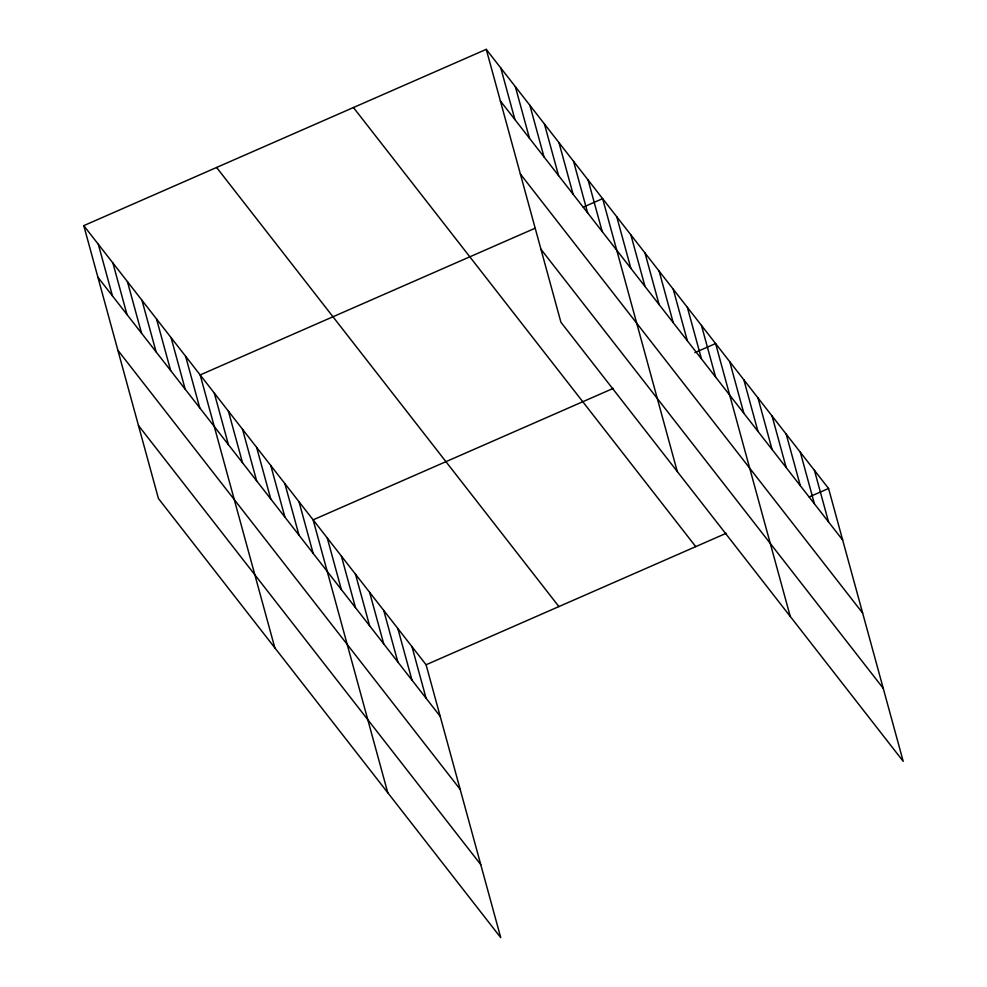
<?xml version="1.0" encoding="UTF-8"?>
<svg xmlns="http://www.w3.org/2000/svg" width="987" height="987" viewBox="0 0 987 987"><rect width="100%" height="100%" fill="white"/><g stroke="black" fill="none" stroke-linecap="round" stroke-linejoin="round"><path stroke-width="1.48" d="M83.784 225.641L426.088 664.757L500.742 937.65L158.438 498.534L83.784 225.641L486.258 49.35L828.562 488.466L903.216 761.359L560.912 322.243L486.258 49.35M534.843 228.342L200.164 374.937L274.83 647.842M583.268 207.134L602.638 198.646L677.292 471.552M613.223 388.397L313.126 519.841L387.78 792.746M694.848 352.643L715.6 343.55L790.254 616.456M426.088 664.757L726.185 533.301M809.192 496.942L828.562 488.466M500.372 100.933L842.664 540.049M520.346 173.971L862.65 613.075M540.925 249.217L883.229 688.321M353.445 107.521L695.749 546.638M216.597 167.469L558.901 606.573M97.898 277.224L440.202 716.34M117.872 350.262L460.176 789.366M138.464 425.508L480.768 864.612M814.435 470.343L828.549 521.938M800.321 452.231L814.423 503.814M786.195 434.12L800.309 485.703M772.081 416.008L786.195 467.591M757.954 397.897L772.068 449.48M743.84 379.785L757.954 431.368M729.714 361.674L743.828 413.257M701.473 325.439L715.587 377.022M687.359 307.327L701.473 358.91M673.233 289.216L687.347 340.799M659.119 271.104L673.233 322.687M644.992 252.993L659.106 304.576M630.878 234.869L644.992 286.464M616.752 216.758L630.866 268.341M588.092 179.979L602.206 231.575M573.546 161.325L587.647 212.908M558.987 142.659L573.102 194.242M544.442 124.004L558.556 175.587M529.896 105.338L544.01 156.921M515.35 86.671L529.464 138.254M500.804 68.017L514.918 119.6M411.974 646.633L426.076 698.228M397.847 628.522L411.961 680.105M383.733 610.41L397.847 661.993M369.607 592.299L383.721 643.882M355.493 574.187L369.607 625.77M341.366 556.076L355.48 607.659M327.252 537.952L341.366 589.547M299.012 501.729L313.126 553.312M284.885 483.618L298.999 535.201M270.771 465.506L284.885 517.089M256.645 447.395L270.759 498.978M242.531 429.283L256.645 480.866M228.404 411.16L242.518 462.755M214.29 393.048L228.404 444.631M185.618 356.27L199.732 407.865M171.072 337.616L185.186 389.199M156.526 318.949L170.64 370.532M141.98 300.295L156.094 351.878M127.434 281.628L141.548 333.211M112.888 262.961L126.99 314.545M98.33 244.307L112.444 295.89"/></g></svg>
